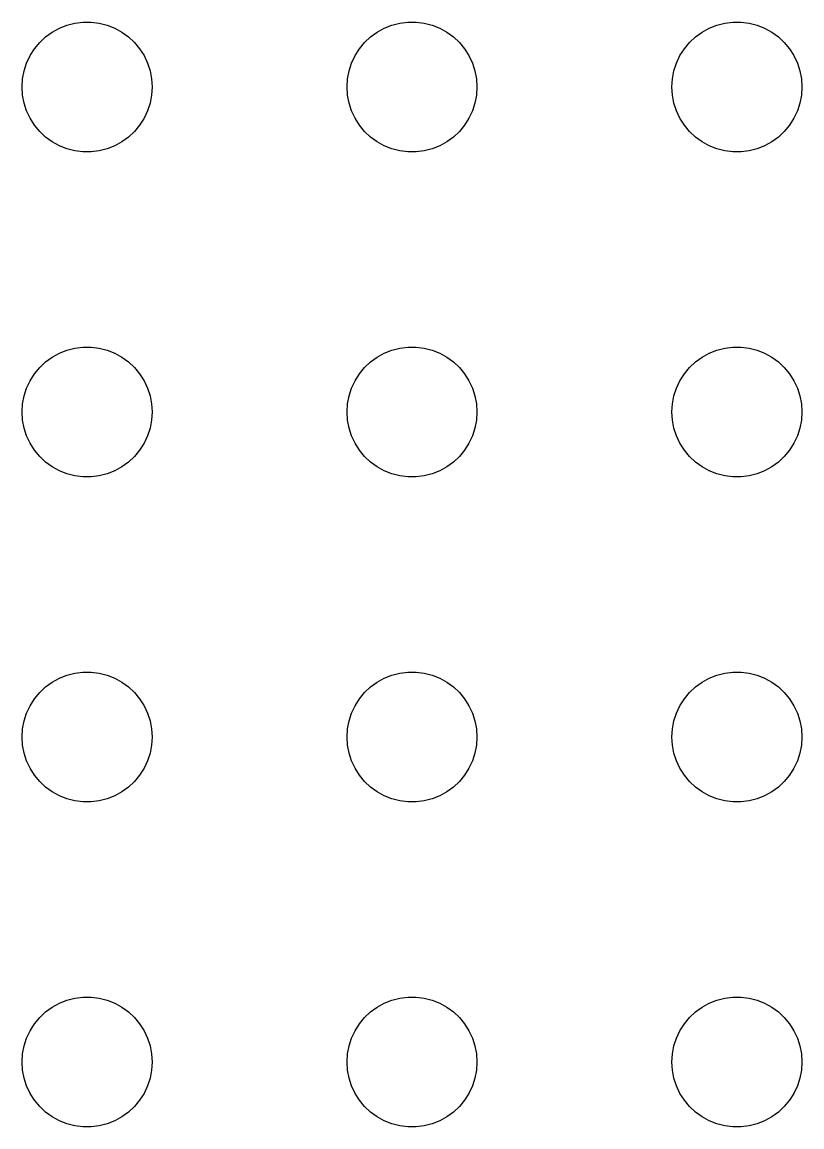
# Model space of a CAD drawing. Header units: metres. Extents: x -97 to 97, y -97 to 97.
# Drawn here: x -69 to -51, y 21 to 46.5 of the extents above; entities that cross this region are included whole.
import ezdxf

# ---------------------------------------------------------------- set-up
doc = ezdxf.new("R2010")
doc.units = ezdxf.units.M

msp = doc.modelspace()

# ---------------------------------------------------------------- linework, layer by layer
for p, q in [((-68.1387, 46.3572), (-67.9635, 46.4266)), ((-67.9635, 46.4266), (-67.7811, 46.4734)), ((-67.7811, 46.4734), (-67.5942, 46.497)), ((-67.5942, 46.497), (-67.4058, 46.497)), ((-67.4058, 46.497), (-67.2189, 46.4734)), ((-67.2189, 46.4734), (-67.0365, 46.4266)), ((-67.0365, 46.4266), (-66.8613, 46.3572)), ((-60.6387, 46.3572), (-60.4635, 46.4266)), ((-60.4635, 46.4266), (-60.2811, 46.4734)), ((-60.2811, 46.4734), (-60.0942, 46.497)), ((-60.0942, 46.497), (-59.9058, 46.497)), ((-59.9058, 46.497), (-59.7189, 46.4734)), ((-59.7189, 46.4734), (-59.5365, 46.4266)), ((-59.5365, 46.4266), (-59.3613, 46.3572)), ((-53.1387, 46.3572), (-52.9635, 46.4266)), ((-52.9635, 46.4266), (-52.7811, 46.4734)), ((-52.7811, 46.4734), (-52.5942, 46.497)), ((-52.5942, 46.497), (-52.4058, 46.497)), ((-52.4058, 46.497), (-52.2189, 46.4734)), ((-52.2189, 46.4734), (-52.0365, 46.4266)), ((-52.0365, 46.4266), (-51.8613, 46.3572)), ((-68.5934, 46.0268), (-68.4561, 46.1558)), ((-68.4561, 46.1558), (-68.3037, 46.2665)), ((-68.3037, 46.2665), (-68.1387, 46.3572)), ((-66.8613, 46.3572), (-66.6963, 46.2665)), ((-66.6963, 46.2665), (-66.5439, 46.1558)), ((-66.5439, 46.1558), (-66.4065, 46.0268)), ((-61.0934, 46.0268), (-60.9561, 46.1558)), ((-60.9561, 46.1558), (-60.8037, 46.2665)), ((-60.8037, 46.2665), (-60.6387, 46.3572)), ((-59.3613, 46.3572), (-59.1963, 46.2665)), ((-59.1963, 46.2665), (-59.0439, 46.1558)), ((-59.0439, 46.1558), (-58.9065, 46.0268)), ((-53.5934, 46.0268), (-53.4561, 46.1558)), ((-53.4561, 46.1558), (-53.3037, 46.2665)), ((-53.3037, 46.2665), (-53.1387, 46.3572)), ((-51.8613, 46.3572), (-51.6963, 46.2665)), ((-51.6963, 46.2665), (-51.5439, 46.1558)), ((-51.5439, 46.1558), (-51.4065, 46.0268)), ((-68.7135, 45.8817), (-68.5934, 46.0268)), ((-66.4065, 46.0268), (-66.2865, 45.8817)), ((-61.2135, 45.8817), (-61.0934, 46.0268)), ((-58.9065, 46.0268), (-58.7865, 45.8817)), ((-53.7135, 45.8817), (-53.5934, 46.0268)), ((-51.4065, 46.0268), (-51.2865, 45.8817)), ((-68.8947, 45.5522), (-68.8145, 45.7226)), ((-68.8145, 45.7226), (-68.7135, 45.8817)), ((-66.2865, 45.8817), (-66.1855, 45.7226)), ((-66.1855, 45.7226), (-66.1053, 45.5522)), ((-61.3947, 45.5522), (-61.3145, 45.7226)), ((-61.3145, 45.7226), (-61.2135, 45.8817)), ((-58.7865, 45.8817), (-58.6855, 45.7226)), ((-58.6855, 45.7226), (-58.6053, 45.5522)), ((-53.8947, 45.5522), (-53.8145, 45.7226)), ((-53.8145, 45.7226), (-53.7135, 45.8817)), ((-51.2865, 45.8817), (-51.1855, 45.7226)), ((-51.1855, 45.7226), (-51.1053, 45.5522)), ((-68.9529, 45.373), (-68.8947, 45.5522)), ((-66.1053, 45.5522), (-66.0471, 45.373)), ((-61.4529, 45.373), (-61.3947, 45.5522)), ((-58.6053, 45.5522), (-58.5471, 45.373)), ((-53.9529, 45.373), (-53.8947, 45.5522)), ((-51.1053, 45.5522), (-51.0471, 45.373)), ((-69, 45), (-68.9882, 45.188)), ((-68.9882, 45.188), (-68.9529, 45.373)), ((-66.0471, 45.373), (-66.0118, 45.188)), ((-66.0118, 45.188), (-66, 45)), ((-61.5, 45), (-61.4882, 45.188)), ((-61.4882, 45.188), (-61.4529, 45.373)), ((-58.5471, 45.373), (-58.5118, 45.188)), ((-58.5118, 45.188), (-58.5, 45)), ((-54, 45), (-53.9882, 45.188)), ((-53.9882, 45.188), (-53.9529, 45.373)), ((-51.0471, 45.373), (-51.0118, 45.188)), ((-51.0118, 45.188), (-51, 45)), ((-68.9882, 44.812), (-69, 45)), ((-66, 45), (-66.0118, 44.812)), ((-61.4882, 44.812), (-61.5, 45)), ((-58.5, 45), (-58.5118, 44.812)), ((-53.9882, 44.812), (-54, 45)), ((-51, 45), (-51.0118, 44.812)), ((-68.9529, 44.627), (-68.9882, 44.812)), ((-68.8947, 44.4478), (-68.9529, 44.627)), ((-66.0471, 44.627), (-66.1053, 44.4478)), ((-66.0118, 44.812), (-66.0471, 44.627)), ((-61.4529, 44.627), (-61.4882, 44.812)), ((-61.3947, 44.4478), (-61.4529, 44.627)), ((-58.5471, 44.627), (-58.6053, 44.4478)), ((-58.5118, 44.812), (-58.5471, 44.627)), ((-53.9529, 44.627), (-53.9882, 44.812)), ((-53.8947, 44.4478), (-53.9529, 44.627)), ((-51.0471, 44.627), (-51.1053, 44.4478)), ((-51.0118, 44.812), (-51.0471, 44.627)), ((-68.8145, 44.2774), (-68.8947, 44.4478)), ((-66.1053, 44.4478), (-66.1855, 44.2774)), ((-61.3145, 44.2774), (-61.3947, 44.4478)), ((-58.6053, 44.4478), (-58.6855, 44.2774)), ((-53.8145, 44.2774), (-53.8947, 44.4478)), ((-51.1053, 44.4478), (-51.1855, 44.2774)), ((-68.7135, 44.1183), (-68.8145, 44.2774)), ((-68.5934, 43.9732), (-68.7135, 44.1183)), ((-66.2865, 44.1183), (-66.4065, 43.9732)), ((-66.1855, 44.2774), (-66.2865, 44.1183)), ((-61.2135, 44.1183), (-61.3145, 44.2774)), ((-61.0934, 43.9732), (-61.2135, 44.1183)), ((-58.7865, 44.1183), (-58.9065, 43.9732)), ((-58.6855, 44.2774), (-58.7865, 44.1183)), ((-53.7135, 44.1183), (-53.8145, 44.2774)), ((-53.5934, 43.9732), (-53.7135, 44.1183)), ((-51.2865, 44.1183), (-51.4065, 43.9732)), ((-51.1855, 44.2774), (-51.2865, 44.1183)), ((-68.4561, 43.8442), (-68.5934, 43.9732)), ((-66.4065, 43.9732), (-66.5439, 43.8442)), ((-60.9561, 43.8442), (-61.0934, 43.9732)), ((-58.9065, 43.9732), (-59.0439, 43.8442)), ((-53.4561, 43.8442), (-53.5934, 43.9732)), ((-51.4065, 43.9732), (-51.5439, 43.8442)), ((-68.3037, 43.7335), (-68.4561, 43.8442)), ((-68.1387, 43.6428), (-68.3037, 43.7335)), ((-67.9635, 43.5734), (-68.1387, 43.6428)), ((-66.8613, 43.6428), (-67.0365, 43.5734)), ((-66.6963, 43.7335), (-66.8613, 43.6428)), ((-66.5439, 43.8442), (-66.6963, 43.7335)), ((-60.8037, 43.7335), (-60.9561, 43.8442)), ((-60.6387, 43.6428), (-60.8037, 43.7335)), ((-60.4635, 43.5734), (-60.6387, 43.6428)), ((-59.3613, 43.6428), (-59.5365, 43.5734)), ((-59.1963, 43.7335), (-59.3613, 43.6428)), ((-59.0439, 43.8442), (-59.1963, 43.7335)), ((-53.3037, 43.7335), (-53.4561, 43.8442)), ((-53.1387, 43.6428), (-53.3037, 43.7335)), ((-52.9635, 43.5734), (-53.1387, 43.6428)), ((-51.8613, 43.6428), (-52.0365, 43.5734)), ((-51.6963, 43.7335), (-51.8613, 43.6428)), ((-51.5439, 43.8442), (-51.6963, 43.7335)), ((-67.7811, 43.5266), (-67.9635, 43.5734)), ((-67.5942, 43.503), (-67.7811, 43.5266)), ((-67.4058, 43.503), (-67.5942, 43.503)), ((-67.2189, 43.5266), (-67.4058, 43.503)), ((-67.0365, 43.5734), (-67.2189, 43.5266)), ((-60.2811, 43.5266), (-60.4635, 43.5734)), ((-60.0942, 43.503), (-60.2811, 43.5266)), ((-59.9058, 43.503), (-60.0942, 43.503)), ((-59.7189, 43.5266), (-59.9058, 43.503)), ((-59.5365, 43.5734), (-59.7189, 43.5266)), ((-52.7811, 43.5266), (-52.9635, 43.5734)), ((-52.5942, 43.503), (-52.7811, 43.5266)), ((-52.4058, 43.503), (-52.5942, 43.503)), ((-52.2189, 43.5266), (-52.4058, 43.503)), ((-52.0365, 43.5734), (-52.2189, 43.5266)), ((-68.4561, 38.6558), (-68.3037, 38.7665)), ((-68.3037, 38.7665), (-68.1387, 38.8572)), ((-68.1387, 38.8572), (-67.9635, 38.9266)), ((-67.9635, 38.9266), (-67.7811, 38.9734)), ((-67.7811, 38.9734), (-67.5942, 38.997)), ((-67.5942, 38.997), (-67.4058, 38.997)), ((-67.4058, 38.997), (-67.2189, 38.9734)), ((-67.2189, 38.9734), (-67.0365, 38.9266)), ((-67.0365, 38.9266), (-66.8613, 38.8572)), ((-66.8613, 38.8572), (-66.6963, 38.7665)), ((-66.6963, 38.7665), (-66.5439, 38.6558)), ((-60.9561, 38.6558), (-60.8037, 38.7665)), ((-60.8037, 38.7665), (-60.6387, 38.8572)), ((-60.6387, 38.8572), (-60.4635, 38.9266)), ((-60.4635, 38.9266), (-60.2811, 38.9734)), ((-60.2811, 38.9734), (-60.0942, 38.997)), ((-60.0942, 38.997), (-59.9058, 38.997)), ((-59.9058, 38.997), (-59.7189, 38.9734)), ((-59.7189, 38.9734), (-59.5365, 38.9266)), ((-59.5365, 38.9266), (-59.3613, 38.8572)), ((-59.3613, 38.8572), (-59.1963, 38.7665)), ((-59.1963, 38.7665), (-59.0439, 38.6558)), ((-53.4561, 38.6558), (-53.3037, 38.7665)), ((-53.3037, 38.7665), (-53.1387, 38.8572)), ((-53.1387, 38.8572), (-52.9635, 38.9266)), ((-52.9635, 38.9266), (-52.7811, 38.9734)), ((-52.7811, 38.9734), (-52.5942, 38.997)), ((-52.5942, 38.997), (-52.4058, 38.997)), ((-52.4058, 38.997), (-52.2189, 38.9734)), ((-52.2189, 38.9734), (-52.0365, 38.9266)), ((-52.0365, 38.9266), (-51.8613, 38.8572)), ((-51.8613, 38.8572), (-51.6963, 38.7665)), ((-51.6963, 38.7665), (-51.5439, 38.6558)), ((-68.7135, 38.3817), (-68.5934, 38.5268)), ((-68.5934, 38.5268), (-68.4561, 38.6558)), ((-66.5439, 38.6558), (-66.4065, 38.5268)), ((-66.4065, 38.5268), (-66.2865, 38.3817)), ((-61.2135, 38.3817), (-61.0934, 38.5268)), ((-61.0934, 38.5268), (-60.9561, 38.6558)), ((-59.0439, 38.6558), (-58.9065, 38.5268)), ((-58.9065, 38.5268), (-58.7865, 38.3817)), ((-53.7135, 38.3817), (-53.5934, 38.5268)), ((-53.5934, 38.5268), (-53.4561, 38.6558)), ((-51.5439, 38.6558), (-51.4065, 38.5268)), ((-51.4065, 38.5268), (-51.2865, 38.3817)), ((-68.8145, 38.2226), (-68.7135, 38.3817)), ((-66.2865, 38.3817), (-66.1855, 38.2226)), ((-61.3145, 38.2226), (-61.2135, 38.3817)), ((-58.7865, 38.3817), (-58.6855, 38.2226)), ((-53.8145, 38.2226), (-53.7135, 38.3817)), ((-51.2865, 38.3817), (-51.1855, 38.2226)), ((-68.9529, 37.873), (-68.8947, 38.0522)), ((-68.8947, 38.0522), (-68.8145, 38.2226)), ((-66.1855, 38.2226), (-66.1053, 38.0522)), ((-66.1053, 38.0522), (-66.0471, 37.873)), ((-61.4529, 37.873), (-61.3947, 38.0522)), ((-61.3947, 38.0522), (-61.3145, 38.2226)), ((-58.6855, 38.2226), (-58.6053, 38.0522)), ((-58.6053, 38.0522), (-58.5471, 37.873)), ((-53.9529, 37.873), (-53.8947, 38.0522)), ((-53.8947, 38.0522), (-53.8145, 38.2226)), ((-51.1855, 38.2226), (-51.1053, 38.0522)), ((-51.1053, 38.0522), (-51.0471, 37.873)), ((-68.9882, 37.688), (-68.9529, 37.873)), ((-66.0471, 37.873), (-66.0118, 37.688)), ((-61.4882, 37.688), (-61.4529, 37.873)), ((-58.5471, 37.873), (-58.5118, 37.688)), ((-53.9882, 37.688), (-53.9529, 37.873)), ((-51.0471, 37.873), (-51.0118, 37.688)), ((-69, 37.5), (-68.9882, 37.688)), ((-68.9882, 37.312), (-69, 37.5)), ((-66.0118, 37.688), (-66, 37.5)), ((-66, 37.5), (-66.0118, 37.312)), ((-61.5, 37.5), (-61.4882, 37.688)), ((-61.4882, 37.312), (-61.5, 37.5)), ((-58.5118, 37.688), (-58.5, 37.5)), ((-58.5, 37.5), (-58.5118, 37.312)), ((-54, 37.5), (-53.9882, 37.688)), ((-53.9882, 37.312), (-54, 37.5)), ((-51.0118, 37.688), (-51, 37.5)), ((-51, 37.5), (-51.0118, 37.312)), ((-68.9529, 37.127), (-68.9882, 37.312)), ((-66.0118, 37.312), (-66.0471, 37.127)), ((-61.4529, 37.127), (-61.4882, 37.312)), ((-58.5118, 37.312), (-58.5471, 37.127)), ((-53.9529, 37.127), (-53.9882, 37.312)), ((-51.0118, 37.312), (-51.0471, 37.127)), ((-68.8947, 36.9478), (-68.9529, 37.127)), ((-66.0471, 37.127), (-66.1053, 36.9478)), ((-61.3947, 36.9478), (-61.4529, 37.127)), ((-58.5471, 37.127), (-58.6053, 36.9478)), ((-53.8947, 36.9478), (-53.9529, 37.127)), ((-51.0471, 37.127), (-51.1053, 36.9478)), ((-68.8145, 36.7774), (-68.8947, 36.9478)), ((-68.7135, 36.6183), (-68.8145, 36.7774)), ((-66.1855, 36.7774), (-66.2865, 36.6183)), ((-66.1053, 36.9478), (-66.1855, 36.7774)), ((-61.3145, 36.7774), (-61.3947, 36.9478)), ((-61.2135, 36.6183), (-61.3145, 36.7774)), ((-58.6855, 36.7774), (-58.7865, 36.6183)), ((-58.6053, 36.9478), (-58.6855, 36.7774)), ((-53.8145, 36.7774), (-53.8947, 36.9478)), ((-53.7135, 36.6183), (-53.8145, 36.7774)), ((-51.1855, 36.7774), (-51.2865, 36.6183)), ((-51.1053, 36.9478), (-51.1855, 36.7774)), ((-68.5934, 36.4732), (-68.7135, 36.6183)), ((-68.4561, 36.3442), (-68.5934, 36.4732)), ((-66.4065, 36.4732), (-66.5439, 36.3442)), ((-66.2865, 36.6183), (-66.4065, 36.4732)), ((-61.0934, 36.4732), (-61.2135, 36.6183)), ((-60.9561, 36.3442), (-61.0934, 36.4732)), ((-58.9065, 36.4732), (-59.0439, 36.3442)), ((-58.7865, 36.6183), (-58.9065, 36.4732)), ((-53.5934, 36.4732), (-53.7135, 36.6183)), ((-53.4561, 36.3442), (-53.5934, 36.4732)), ((-51.4065, 36.4732), (-51.5439, 36.3442)), ((-51.2865, 36.6183), (-51.4065, 36.4732)), ((-68.3037, 36.2335), (-68.4561, 36.3442)), ((-68.1387, 36.1428), (-68.3037, 36.2335)), ((-66.6963, 36.2335), (-66.8613, 36.1428)), ((-66.5439, 36.3442), (-66.6963, 36.2335)), ((-60.8037, 36.2335), (-60.9561, 36.3442)), ((-60.6387, 36.1428), (-60.8037, 36.2335)), ((-59.1963, 36.2335), (-59.3613, 36.1428)), ((-59.0439, 36.3442), (-59.1963, 36.2335)), ((-53.3037, 36.2335), (-53.4561, 36.3442)), ((-53.1387, 36.1428), (-53.3037, 36.2335)), ((-51.6963, 36.2335), (-51.8613, 36.1428)), ((-51.5439, 36.3442), (-51.6963, 36.2335)), ((-67.9635, 36.0734), (-68.1387, 36.1428)), ((-67.7811, 36.0266), (-67.9635, 36.0734)), ((-67.5942, 36.003), (-67.7811, 36.0266)), ((-67.4058, 36.003), (-67.5942, 36.003)), ((-67.2189, 36.0266), (-67.4058, 36.003)), ((-67.0365, 36.0734), (-67.2189, 36.0266)), ((-66.8613, 36.1428), (-67.0365, 36.0734)), ((-60.4635, 36.0734), (-60.6387, 36.1428)), ((-60.2811, 36.0266), (-60.4635, 36.0734)), ((-60.0942, 36.003), (-60.2811, 36.0266)), ((-59.9058, 36.003), (-60.0942, 36.003)), ((-59.7189, 36.0266), (-59.9058, 36.003)), ((-59.5365, 36.0734), (-59.7189, 36.0266)), ((-59.3613, 36.1428), (-59.5365, 36.0734)), ((-52.9635, 36.0734), (-53.1387, 36.1428)), ((-52.7811, 36.0266), (-52.9635, 36.0734)), ((-52.5942, 36.003), (-52.7811, 36.0266)), ((-52.4058, 36.003), (-52.5942, 36.003)), ((-52.2189, 36.0266), (-52.4058, 36.003)), ((-52.0365, 36.0734), (-52.2189, 36.0266)), ((-51.8613, 36.1428), (-52.0365, 36.0734)), ((-68.1387, 31.3572), (-67.9635, 31.4266)), ((-67.9635, 31.4266), (-67.7811, 31.4734)), ((-67.7811, 31.4734), (-67.5942, 31.497)), ((-67.5942, 31.497), (-67.4058, 31.497)), ((-67.4058, 31.497), (-67.2189, 31.4734)), ((-67.2189, 31.4734), (-67.0365, 31.4266)), ((-67.0365, 31.4266), (-66.8613, 31.3572)), ((-60.6387, 31.3572), (-60.4635, 31.4266)), ((-60.4635, 31.4266), (-60.2811, 31.4734)), ((-60.2811, 31.4734), (-60.0942, 31.497)), ((-60.0942, 31.497), (-59.9058, 31.497)), ((-59.9058, 31.497), (-59.7189, 31.4734)), ((-59.7189, 31.4734), (-59.5365, 31.4266)), ((-59.5365, 31.4266), (-59.3613, 31.3572)), ((-53.1387, 31.3572), (-52.9635, 31.4266)), ((-52.9635, 31.4266), (-52.7811, 31.4734)), ((-52.7811, 31.4734), (-52.5942, 31.497)), ((-52.5942, 31.497), (-52.4058, 31.497)), ((-52.4058, 31.497), (-52.2189, 31.4734)), ((-52.2189, 31.4734), (-52.0365, 31.4266)), ((-52.0365, 31.4266), (-51.8613, 31.3572)), ((-68.5934, 31.0268), (-68.4561, 31.1558)), ((-68.4561, 31.1558), (-68.3037, 31.2665)), ((-68.3037, 31.2665), (-68.1387, 31.3572)), ((-66.8613, 31.3572), (-66.6963, 31.2665)), ((-66.6963, 31.2665), (-66.5439, 31.1558)), ((-66.5439, 31.1558), (-66.4065, 31.0268)), ((-61.0934, 31.0268), (-60.9561, 31.1558)), ((-60.9561, 31.1558), (-60.8037, 31.2665)), ((-60.8037, 31.2665), (-60.6387, 31.3572)), ((-59.3613, 31.3572), (-59.1963, 31.2665)), ((-59.1963, 31.2665), (-59.0439, 31.1558)), ((-59.0439, 31.1558), (-58.9065, 31.0268)), ((-53.5934, 31.0268), (-53.4561, 31.1558)), ((-53.4561, 31.1558), (-53.3037, 31.2665)), ((-53.3037, 31.2665), (-53.1387, 31.3572)), ((-51.8613, 31.3572), (-51.6963, 31.2665)), ((-51.6963, 31.2665), (-51.5439, 31.1558)), ((-51.5439, 31.1558), (-51.4065, 31.0268)), ((-68.8145, 30.7226), (-68.7135, 30.8817)), ((-68.7135, 30.8817), (-68.5934, 31.0268)), ((-66.4065, 31.0268), (-66.2865, 30.8817)), ((-66.2865, 30.8817), (-66.1855, 30.7226)), ((-61.3145, 30.7226), (-61.2135, 30.8817)), ((-61.2135, 30.8817), (-61.0934, 31.0268)), ((-58.9065, 31.0268), (-58.7865, 30.8817)), ((-58.7865, 30.8817), (-58.6855, 30.7226)), ((-53.8145, 30.7226), (-53.7135, 30.8817)), ((-53.7135, 30.8817), (-53.5934, 31.0268)), ((-51.4065, 31.0268), (-51.2865, 30.8817)), ((-51.2865, 30.8817), (-51.1855, 30.7226)), ((-68.8947, 30.5522), (-68.8145, 30.7226)), ((-66.1855, 30.7226), (-66.1053, 30.5522)), ((-61.3947, 30.5522), (-61.3145, 30.7226)), ((-58.6855, 30.7226), (-58.6053, 30.5522)), ((-53.8947, 30.5522), (-53.8145, 30.7226)), ((-51.1855, 30.7226), (-51.1053, 30.5522)), ((-68.9882, 30.188), (-68.9529, 30.373)), ((-68.9529, 30.373), (-68.8947, 30.5522)), ((-66.1053, 30.5522), (-66.0471, 30.373)), ((-66.0471, 30.373), (-66.0118, 30.188)), ((-61.4882, 30.188), (-61.4529, 30.373)), ((-61.4529, 30.373), (-61.3947, 30.5522)), ((-58.6053, 30.5522), (-58.5471, 30.373)), ((-58.5471, 30.373), (-58.5118, 30.188)), ((-53.9882, 30.188), (-53.9529, 30.373)), ((-53.9529, 30.373), (-53.8947, 30.5522)), ((-51.1053, 30.5522), (-51.0471, 30.373)), ((-51.0471, 30.373), (-51.0118, 30.188)), ((-69, 30), (-68.9882, 30.188)), ((-66.0118, 30.188), (-66, 30)), ((-61.5, 30), (-61.4882, 30.188)), ((-58.5118, 30.188), (-58.5, 30)), ((-54, 30), (-53.9882, 30.188)), ((-51.0118, 30.188), (-51, 30)), ((-68.9882, 29.812), (-69, 30)), ((-66, 30), (-66.0118, 29.812)), ((-61.4882, 29.812), (-61.5, 30)), ((-58.5, 30), (-58.5118, 29.812)), ((-53.9882, 29.812), (-54, 30)), ((-51, 30), (-51.0118, 29.812)), ((-68.9529, 29.627), (-68.9882, 29.812)), ((-68.8947, 29.4478), (-68.9529, 29.627)), ((-66.0471, 29.627), (-66.1053, 29.4478)), ((-66.0118, 29.812), (-66.0471, 29.627)), ((-61.4529, 29.627), (-61.4882, 29.812)), ((-61.3947, 29.4478), (-61.4529, 29.627)), ((-58.5471, 29.627), (-58.6053, 29.4478)), ((-58.5118, 29.812), (-58.5471, 29.627)), ((-53.9529, 29.627), (-53.9882, 29.812)), ((-53.8947, 29.4478), (-53.9529, 29.627)), ((-51.0471, 29.627), (-51.1053, 29.4478)), ((-51.0118, 29.812), (-51.0471, 29.627)), ((-68.8145, 29.2774), (-68.8947, 29.4478)), ((-66.1053, 29.4478), (-66.1855, 29.2774)), ((-61.3145, 29.2774), (-61.3947, 29.4478)), ((-58.6053, 29.4478), (-58.6855, 29.2774)), ((-53.8145, 29.2774), (-53.8947, 29.4478)), ((-51.1053, 29.4478), (-51.1855, 29.2774)), ((-68.7135, 29.1183), (-68.8145, 29.2774)), ((-68.5934, 28.9732), (-68.7135, 29.1183)), ((-66.2865, 29.1183), (-66.4065, 28.9732)), ((-66.1855, 29.2774), (-66.2865, 29.1183)), ((-61.2135, 29.1183), (-61.3145, 29.2774)), ((-61.0934, 28.9732), (-61.2135, 29.1183)), ((-58.7865, 29.1183), (-58.9065, 28.9732)), ((-58.6855, 29.2774), (-58.7865, 29.1183)), ((-53.7135, 29.1183), (-53.8145, 29.2774)), ((-53.5934, 28.9732), (-53.7135, 29.1183)), ((-51.2865, 29.1183), (-51.4065, 28.9732)), ((-51.1855, 29.2774), (-51.2865, 29.1183)), ((-68.4561, 28.8442), (-68.5934, 28.9732)), ((-68.3037, 28.7335), (-68.4561, 28.8442)), ((-66.5439, 28.8442), (-66.6963, 28.7335)), ((-66.4065, 28.9732), (-66.5439, 28.8442)), ((-60.9561, 28.8442), (-61.0934, 28.9732)), ((-60.8037, 28.7335), (-60.9561, 28.8442)), ((-59.0439, 28.8442), (-59.1963, 28.7335)), ((-58.9065, 28.9732), (-59.0439, 28.8442)), ((-53.4561, 28.8442), (-53.5934, 28.9732)), ((-53.3037, 28.7335), (-53.4561, 28.8442)), ((-51.5439, 28.8442), (-51.6963, 28.7335)), ((-51.4065, 28.9732), (-51.5439, 28.8442)), ((-68.1387, 28.6427), (-68.3037, 28.7335)), ((-67.9635, 28.5734), (-68.1387, 28.6427)), ((-67.7811, 28.5266), (-67.9635, 28.5734)), ((-67.0365, 28.5734), (-67.2189, 28.5266)), ((-66.8613, 28.6427), (-67.0365, 28.5734)), ((-66.6963, 28.7335), (-66.8613, 28.6427)), ((-60.6387, 28.6427), (-60.8037, 28.7335)), ((-60.4635, 28.5734), (-60.6387, 28.6427)), ((-60.2811, 28.5266), (-60.4635, 28.5734)), ((-59.5365, 28.5734), (-59.7189, 28.5266)), ((-59.3613, 28.6427), (-59.5365, 28.5734)), ((-59.1963, 28.7335), (-59.3613, 28.6427)), ((-53.1387, 28.6427), (-53.3037, 28.7335)), ((-52.9635, 28.5734), (-53.1387, 28.6427)), ((-52.7811, 28.5266), (-52.9635, 28.5734)), ((-52.0365, 28.5734), (-52.2189, 28.5266)), ((-51.8613, 28.6427), (-52.0365, 28.5734)), ((-51.6963, 28.7335), (-51.8613, 28.6427)), ((-67.5942, 28.503), (-67.7811, 28.5266)), ((-67.4058, 28.503), (-67.5942, 28.503)), ((-67.2189, 28.5266), (-67.4058, 28.503)), ((-60.0942, 28.503), (-60.2811, 28.5266)), ((-59.9058, 28.503), (-60.0942, 28.503)), ((-59.7189, 28.5266), (-59.9058, 28.503)), ((-52.5942, 28.503), (-52.7811, 28.5266)), ((-52.4058, 28.503), (-52.5942, 28.503)), ((-52.2189, 28.5266), (-52.4058, 28.503)), ((-67.9635, 23.9266), (-67.7811, 23.9734)), ((-67.7811, 23.9734), (-67.5942, 23.997)), ((-67.5942, 23.997), (-67.4058, 23.997)), ((-67.4058, 23.997), (-67.2189, 23.9734)), ((-67.2189, 23.9734), (-67.0365, 23.9266)), ((-60.4635, 23.9266), (-60.2811, 23.9734)), ((-60.2811, 23.9734), (-60.0942, 23.997)), ((-60.0942, 23.997), (-59.9058, 23.997)), ((-59.9058, 23.997), (-59.7189, 23.9734)), ((-59.7189, 23.9734), (-59.5365, 23.9266)), ((-52.9635, 23.9266), (-52.7811, 23.9734)), ((-52.7811, 23.9734), (-52.5942, 23.997)), ((-52.5942, 23.997), (-52.4058, 23.997)), ((-52.4058, 23.997), (-52.2189, 23.9734)), ((-52.2189, 23.9734), (-52.0365, 23.9266)), ((-68.4561, 23.6558), (-68.3037, 23.7665)), ((-68.3037, 23.7665), (-68.1387, 23.8572)), ((-68.1387, 23.8572), (-67.9635, 23.9266)), ((-67.0365, 23.9266), (-66.8613, 23.8572)), ((-66.8613, 23.8572), (-66.6963, 23.7665)), ((-66.6963, 23.7665), (-66.5439, 23.6558)), ((-60.9561, 23.6558), (-60.8037, 23.7665)), ((-60.8037, 23.7665), (-60.6387, 23.8572)), ((-60.6387, 23.8572), (-60.4635, 23.9266)), ((-59.5365, 23.9266), (-59.3613, 23.8572)), ((-59.3613, 23.8572), (-59.1963, 23.7665)), ((-59.1963, 23.7665), (-59.0439, 23.6558)), ((-53.4561, 23.6558), (-53.3037, 23.7665)), ((-53.3037, 23.7665), (-53.1387, 23.8572)), ((-53.1387, 23.8572), (-52.9635, 23.9266)), ((-52.0365, 23.9266), (-51.8613, 23.8572)), ((-51.8613, 23.8572), (-51.6963, 23.7665)), ((-51.6963, 23.7665), (-51.5439, 23.6558)), ((-68.7135, 23.3817), (-68.5934, 23.5268)), ((-68.5934, 23.5268), (-68.4561, 23.6558)), ((-66.5439, 23.6558), (-66.4065, 23.5268)), ((-66.4065, 23.5268), (-66.2865, 23.3817)), ((-61.2135, 23.3817), (-61.0934, 23.5268)), ((-61.0934, 23.5268), (-60.9561, 23.6558)), ((-59.0439, 23.6558), (-58.9065, 23.5268)), ((-58.9065, 23.5268), (-58.7865, 23.3817)), ((-53.7135, 23.3817), (-53.5934, 23.5268)), ((-53.5934, 23.5268), (-53.4561, 23.6558)), ((-51.5439, 23.6558), (-51.4065, 23.5268)), ((-51.4065, 23.5268), (-51.2865, 23.3817)), ((-68.8947, 23.0522), (-68.8145, 23.2226)), ((-68.8145, 23.2226), (-68.7135, 23.3817)), ((-66.2865, 23.3817), (-66.1855, 23.2226)), ((-66.1855, 23.2226), (-66.1053, 23.0522)), ((-61.3947, 23.0522), (-61.3145, 23.2226)), ((-61.3145, 23.2226), (-61.2135, 23.3817)), ((-58.7865, 23.3817), (-58.6855, 23.2226)), ((-58.6855, 23.2226), (-58.6053, 23.0522)), ((-53.8947, 23.0522), (-53.8145, 23.2226)), ((-53.8145, 23.2226), (-53.7135, 23.3817)), ((-51.2865, 23.3817), (-51.1855, 23.2226)), ((-51.1855, 23.2226), (-51.1053, 23.0522)), ((-68.9529, 22.873), (-68.8947, 23.0522)), ((-66.1053, 23.0522), (-66.0471, 22.873)), ((-61.4529, 22.873), (-61.3947, 23.0522)), ((-58.6053, 23.0522), (-58.5471, 22.873)), ((-53.9529, 22.873), (-53.8947, 23.0522)), ((-51.1053, 23.0522), (-51.0471, 22.873)), ((-68.9882, 22.688), (-68.9529, 22.873)), ((-66.0471, 22.873), (-66.0118, 22.688)), ((-61.4882, 22.688), (-61.4529, 22.873)), ((-58.5471, 22.873), (-58.5118, 22.688)), ((-53.9882, 22.688), (-53.9529, 22.873)), ((-51.0471, 22.873), (-51.0118, 22.688)), ((-69, 22.5), (-68.9882, 22.688)), ((-68.9882, 22.312), (-69, 22.5)), ((-66.0118, 22.688), (-66, 22.5)), ((-66, 22.5), (-66.0118, 22.312)), ((-61.5, 22.5), (-61.4882, 22.688)), ((-61.4882, 22.312), (-61.5, 22.5)), ((-58.5118, 22.688), (-58.5, 22.5)), ((-58.5, 22.5), (-58.5118, 22.312)), ((-54, 22.5), (-53.9882, 22.688)), ((-53.9882, 22.312), (-54, 22.5)), ((-51.0118, 22.688), (-51, 22.5)), ((-51, 22.5), (-51.0118, 22.312)), ((-68.9529, 22.127), (-68.9882, 22.312)), ((-66.0118, 22.312), (-66.0471, 22.127)), ((-61.4529, 22.127), (-61.4882, 22.312)), ((-58.5118, 22.312), (-58.5471, 22.127)), ((-53.9529, 22.127), (-53.9882, 22.312)), ((-51.0118, 22.312), (-51.0471, 22.127)), ((-68.8947, 21.9478), (-68.9529, 22.127)), ((-68.8145, 21.7774), (-68.8947, 21.9478)), ((-66.1053, 21.9478), (-66.1855, 21.7774)), ((-66.0471, 22.127), (-66.1053, 21.9478)), ((-61.3947, 21.9478), (-61.4529, 22.127)), ((-61.3145, 21.7774), (-61.3947, 21.9478)), ((-58.6053, 21.9478), (-58.6855, 21.7774)), ((-58.5471, 22.127), (-58.6053, 21.9478)), ((-53.8947, 21.9478), (-53.9529, 22.127)), ((-53.8145, 21.7774), (-53.8947, 21.9478)), ((-51.1053, 21.9478), (-51.1855, 21.7774)), ((-51.0471, 22.127), (-51.1053, 21.9478)), ((-68.7135, 21.6183), (-68.8145, 21.7774)), ((-66.1855, 21.7774), (-66.2865, 21.6183)), ((-61.2135, 21.6183), (-61.3145, 21.7774)), ((-58.6855, 21.7774), (-58.7865, 21.6183)), ((-53.7135, 21.6183), (-53.8145, 21.7774)), ((-51.1855, 21.7774), (-51.2865, 21.6183)), ((-68.5934, 21.4732), (-68.7135, 21.6183)), ((-68.4561, 21.3442), (-68.5934, 21.4732)), ((-66.4065, 21.4732), (-66.5439, 21.3442)), ((-66.2865, 21.6183), (-66.4065, 21.4732)), ((-61.0934, 21.4732), (-61.2135, 21.6183)), ((-60.9561, 21.3442), (-61.0934, 21.4732)), ((-58.9065, 21.4732), (-59.0439, 21.3442)), ((-58.7865, 21.6183), (-58.9065, 21.4732)), ((-53.5934, 21.4732), (-53.7135, 21.6183)), ((-53.4561, 21.3442), (-53.5934, 21.4732)), ((-51.4065, 21.4732), (-51.5439, 21.3442)), ((-51.2865, 21.6183), (-51.4065, 21.4732)), ((-68.3037, 21.2335), (-68.4561, 21.3442)), ((-68.1387, 21.1427), (-68.3037, 21.2335)), ((-66.6963, 21.2335), (-66.8613, 21.1427)), ((-66.5439, 21.3442), (-66.6963, 21.2335)), ((-60.8037, 21.2335), (-60.9561, 21.3442)), ((-60.6387, 21.1427), (-60.8037, 21.2335)), ((-59.1963, 21.2335), (-59.3613, 21.1427)), ((-59.0439, 21.3442), (-59.1963, 21.2335)), ((-53.3037, 21.2335), (-53.4561, 21.3442)), ((-53.1387, 21.1427), (-53.3037, 21.2335)), ((-51.6963, 21.2335), (-51.8613, 21.1427)), ((-51.5439, 21.3442), (-51.6963, 21.2335)), ((-67.9635, 21.0734), (-68.1387, 21.1427)), ((-67.7811, 21.0266), (-67.9635, 21.0734)), ((-67.5942, 21.003), (-67.7811, 21.0266)), ((-67.4058, 21.003), (-67.5942, 21.003)), ((-67.2189, 21.0266), (-67.4058, 21.003)), ((-67.0365, 21.0734), (-67.2189, 21.0266)), ((-66.8613, 21.1427), (-67.0365, 21.0734)), ((-60.4635, 21.0734), (-60.6387, 21.1427)), ((-60.2811, 21.0266), (-60.4635, 21.0734)), ((-60.0942, 21.003), (-60.2811, 21.0266)), ((-59.9058, 21.003), (-60.0942, 21.003)), ((-59.7189, 21.0266), (-59.9058, 21.003)), ((-59.5365, 21.0734), (-59.7189, 21.0266)), ((-59.3613, 21.1427), (-59.5365, 21.0734)), ((-52.9635, 21.0734), (-53.1387, 21.1427)), ((-52.7811, 21.0266), (-52.9635, 21.0734)), ((-52.5942, 21.003), (-52.7811, 21.0266)), ((-52.4058, 21.003), (-52.5942, 21.003)), ((-52.2189, 21.0266), (-52.4058, 21.003)), ((-52.0365, 21.0734), (-52.2189, 21.0266)), ((-51.8613, 21.1427), (-52.0365, 21.0734))]:
    msp.add_line(p, q)

doc.saveas('drawing.dxf')
